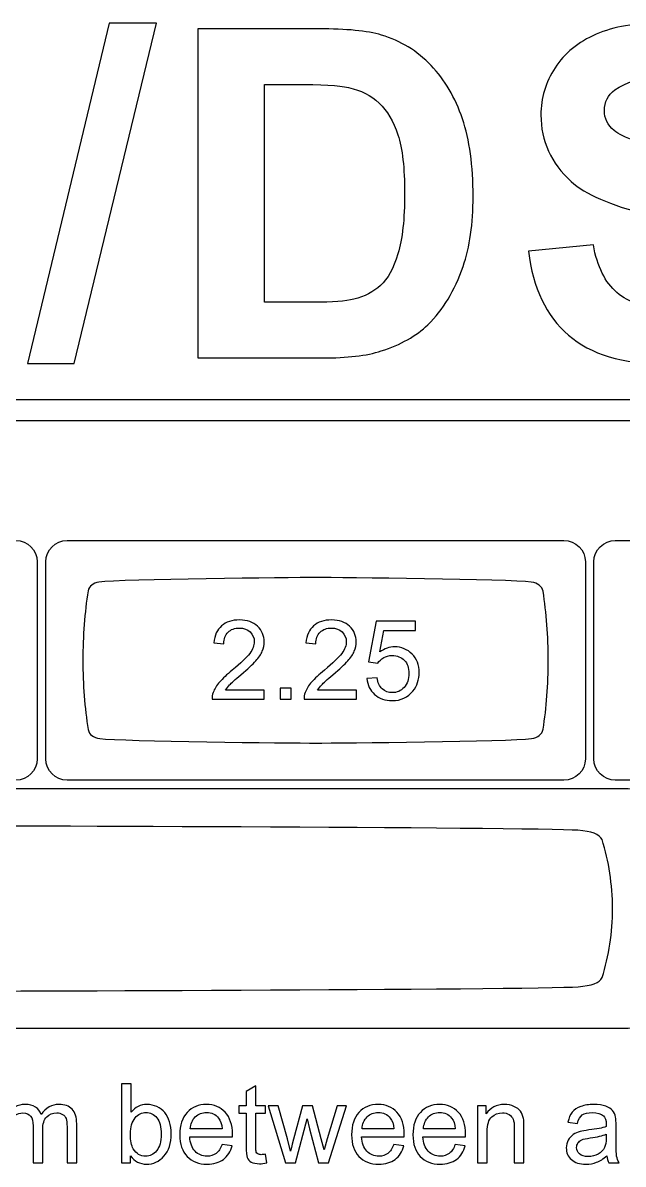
# Model space of a CAD drawing. Header units: millimetres. Extents: x -493 to 473, y -489 to 489.
# Drawn here: x -303.3 to -257.3, y 401 to 488.6 of the extents above; entities that cross this region are included whole.
import ezdxf

# ---------------------------------------------------------------- set-up
doc = ezdxf.new("R2010")
doc.units = ezdxf.units.MM
doc.header["$MEASUREMENT"] = 0
doc.layers.add('Layer 1', color=7, linetype='Continuous')

msp = doc.modelspace()

# ---------------------------------------------------------------- linework, layer by layer
at = {"layer": 'Layer 1', "color": 250}
for points, knots in [([(-302.9632, 462.492), (-302.9632, 462.492), (-296.6837, 488.5975), (-296.6837, 488.5975), (-296.6837, 488.5975), (-296.6837, 488.5975), (-293.0501, 488.5975), (-293.0501, 488.5975), (-293.0501, 488.5975), (-293.0501, 488.5975), (-299.3648, 462.492), (-299.3648, 462.492), (-299.3648, 462.492), (-299.3648, 462.492), (-302.9632, 462.492), (-302.9632, 462.492)], [0, 0, 0, 0, 0.2, 0.2, 0.2, 0.2, 0.4, 0.4, 0.4, 0.4, 0.6, 0.6, 0.6, 0.6, 1, 1, 1, 1]), ([(-289.8986, 488.1741), (-289.8986, 488.1741), (-280.5971, 488.1741), (-280.5971, 488.1741), (-280.5971, 488.1741), (-278.4981, 488.1741), (-276.8988, 488.0154), (-275.7993, 487.692), (-275.7993, 487.692), (-274.3235, 487.2569), (-273.0535, 486.4808), (-272.0011, 485.3637), (-272.0011, 485.3637), (-270.9427, 484.2524), (-270.1431, 482.8884), (-269.5904, 481.2715), (-269.5904, 481.2715), (-269.0436, 479.6604), (-268.7673, 477.6673), (-268.7673, 475.3037), (-268.7673, 475.3037), (-268.7673, 473.2223), (-269.026, 471.4349), (-269.5434, 469.9297), (-269.5434, 469.9297), (-270.1725, 468.0894), (-271.0721, 466.6018), (-272.2421, 465.4671), (-272.2421, 465.4671), (-273.1241, 464.6027), (-274.3176, 463.9325), (-275.8169, 463.4503), (-275.8169, 463.4503), (-276.94, 463.0917), (-278.4393, 462.9153), (-280.3207, 462.9153), (-280.3207, 462.9153), (-280.3207, 462.9153), (-289.8986, 462.9153), (-289.8986, 462.9153), (-289.8986, 462.9153), (-289.8986, 462.9153), (-289.8986, 488.1741), (-289.8986, 488.1741)], [0, 0, 0, 0, 0.0833333, 0.0833333, 0.0833333, 0.0833333, 0.1666667, 0.1666667, 0.1666667, 0.1666667, 0.25, 0.25, 0.25, 0.25, 0.3333333, 0.3333333, 0.3333333, 0.3333333, 0.4166667, 0.4166667, 0.4166667, 0.4166667, 0.5, 0.5, 0.5, 0.5, 0.5833333, 0.5833333, 0.5833333, 0.5833333, 0.6666667, 0.6666667, 0.6666667, 0.6666667, 0.75, 0.75, 0.75, 0.75, 0.8333333, 0.8333333, 0.8333333, 0.8333333, 1, 1, 1, 1]), ([(-264.5222, 471.0997), (-264.5222, 471.0997), (-259.548, 471.5936), (-259.548, 471.5936), (-259.548, 471.5936), (-259.2482, 469.9297), (-258.6484, 468.7126), (-257.7371, 467.9306), (-257.7371, 467.9306), (-256.8258, 467.1486), (-255.5969, 466.7606), (-254.0506, 466.7606), (-254.0506, 466.7606), (-252.416, 466.7606), (-251.1813, 467.1075), (-250.3523, 467.8013), (-250.3523, 467.8013), (-249.5233, 468.4951), (-249.1058, 469.3064), (-249.1058, 470.2354), (-249.1058, 470.2354), (-249.1058, 470.8351), (-249.2822, 471.3408), (-249.6291, 471.7641), (-249.6291, 471.7641), (-249.976, 472.1816), (-250.5875, 472.5461), (-251.4577, 472.8519), (-251.4577, 472.8519), (-252.0515, 473.0635), (-253.4038, 473.4281), (-255.5205, 473.9572), (-255.5205, 473.9572), (-258.2427, 474.6393), (-260.1536, 475.4742), (-261.2531, 476.4678), (-261.2531, 476.4678), (-262.7995, 477.8613), (-263.5697, 479.5605), (-263.5697, 481.5654), (-263.5697, 481.5654), (-263.5697, 482.8531), (-263.2051, 484.0643), (-262.482, 485.1873), (-262.482, 485.1873), (-261.7529, 486.3103), (-260.7063, 487.1628), (-259.3364, 487.7508), (-259.3364, 487.7508), (-257.9664, 488.3388), (-256.3201, 488.6327), (-254.3798, 488.6327), (-254.3798, 488.6327), (-251.2225, 488.6327), (-248.8412, 487.9331), (-247.2479, 486.5278), (-247.2479, 486.5278), (-245.6486, 485.1226), (-244.8137, 483.2529), (-244.7314, 480.9069), (-244.7314, 480.9069), (-244.7314, 480.9069), (-249.8467, 480.7305), (-249.8467, 480.7305), (-249.8467, 480.7305), (-250.0642, 482.0358), (-250.5287, 482.9707), (-251.2401, 483.541), (-251.2401, 483.541), (-251.9516, 484.1113), (-253.0217, 484.3994), (-254.4445, 484.3994), (-254.4445, 484.3994), (-255.9144, 484.3994), (-257.0668, 484.0937), (-257.8959, 483.4822), (-257.8959, 483.4822), (-258.4309, 483.0883), (-258.7014, 482.565), (-258.7014, 481.9065), (-258.7014, 481.9065), (-258.7014, 481.3067), (-258.4485, 480.7952), (-257.9429, 480.3719), (-257.9429, 480.3719), (-257.302, 479.8251), (-255.7439, 479.2606), (-253.2686, 478.6727), (-253.2686, 478.6727), (-250.7933, 478.0906), (-248.9647, 477.4791), (-247.7829, 476.8559), (-247.7829, 476.8559), (-246.5952, 476.2268), (-245.6662, 475.3742), (-244.996, 474.2865), (-244.996, 474.2865), (-244.3257, 473.1987), (-243.9906, 471.8582), (-243.9906, 470.2648), (-243.9906, 470.2648), (-243.9906, 468.8184), (-244.3904, 467.4602), (-245.1959, 466.1961), (-245.1959, 466.1961), (-246.0014, 464.932), (-247.1362, 463.9913), (-248.6061, 463.3798), (-248.6061, 463.3798), (-250.076, 462.7624), (-251.9104, 462.4567), (-254.1035, 462.4567), (-254.1035, 462.4567), (-257.2961, 462.4567), (-259.7479, 463.1916), (-261.4589, 464.6674), (-261.4589, 464.6674), (-263.1699, 466.1373), (-264.187, 468.2834), (-264.5222, 471.0997)], [0, 0, 0, 0, 0.0322581, 0.0322581, 0.0322581, 0.0322581, 0.0645161, 0.0645161, 0.0645161, 0.0645161, 0.0967742, 0.0967742, 0.0967742, 0.0967742, 0.1290323, 0.1290323, 0.1290323, 0.1290323, 0.1612903, 0.1612903, 0.1612903, 0.1612903, 0.1935484, 0.1935484, 0.1935484, 0.1935484, 0.2258065, 0.2258065, 0.2258065, 0.2258065, 0.2580645, 0.2580645, 0.2580645, 0.2580645, 0.2903226, 0.2903226, 0.2903226, 0.2903226, 0.3225806, 0.3225806, 0.3225806, 0.3225806, 0.3548387, 0.3548387, 0.3548387, 0.3548387, 0.3870968, 0.3870968, 0.3870968, 0.3870968, 0.4193548, 0.4193548, 0.4193548, 0.4193548, 0.4516129, 0.4516129, 0.4516129, 0.4516129, 0.483871, 0.483871, 0.483871, 0.483871, 0.516129, 0.516129, 0.516129, 0.516129, 0.5483871, 0.5483871, 0.5483871, 0.5483871, 0.5806452, 0.5806452, 0.5806452, 0.5806452, 0.6129032, 0.6129032, 0.6129032, 0.6129032, 0.6451613, 0.6451613, 0.6451613, 0.6451613, 0.6774194, 0.6774194, 0.6774194, 0.6774194, 0.7096774, 0.7096774, 0.7096774, 0.7096774, 0.7419355, 0.7419355, 0.7419355, 0.7419355, 0.7741935, 0.7741935, 0.7741935, 0.7741935, 0.8064516, 0.8064516, 0.8064516, 0.8064516, 0.8387097, 0.8387097, 0.8387097, 0.8387097, 0.8709677, 0.8709677, 0.8709677, 0.8709677, 0.9032258, 0.9032258, 0.9032258, 0.9032258, 0.9354839, 0.9354839, 0.9354839, 0.9354839, 1, 1, 1, 1]), ([(-284.7834, 483.9055), (-284.7834, 483.9055), (-284.7834, 467.1839), (-284.7834, 467.1839), (-284.7834, 467.1839), (-284.7834, 467.1839), (-280.991, 467.1839), (-280.991, 467.1839), (-280.991, 467.1839), (-279.574, 467.1839), (-278.551, 467.2662), (-277.9218, 467.425), (-277.9218, 467.425), (-277.0928, 467.6308), (-276.4108, 467.9835), (-275.8699, 468.4774), (-275.8699, 468.4774), (-275.3231, 468.9713), (-274.8821, 469.7827), (-274.5411, 470.9116), (-274.5411, 470.9116), (-274.1942, 472.0405), (-274.0237, 473.5868), (-274.0237, 475.5388), (-274.0237, 475.5388), (-274.0237, 477.4909), (-274.1942, 478.9843), (-274.5411, 480.0309), (-274.5411, 480.0309), (-274.8821, 481.0774), (-275.3642, 481.8888), (-275.9816, 482.4768), (-275.9816, 482.4768), (-276.5989, 483.0589), (-277.3809, 483.4587), (-278.3334, 483.6645), (-278.3334, 483.6645), (-279.039, 483.8232), (-280.4324, 483.9055), (-282.5021, 483.9055), (-282.5021, 483.9055), (-282.5021, 483.9055), (-284.7834, 483.9055), (-284.7834, 483.9055)], [0, 0, 0, 0, 0.0833333, 0.0833333, 0.0833333, 0.0833333, 0.1666667, 0.1666667, 0.1666667, 0.1666667, 0.25, 0.25, 0.25, 0.25, 0.3333333, 0.3333333, 0.3333333, 0.3333333, 0.4166667, 0.4166667, 0.4166667, 0.4166667, 0.5, 0.5, 0.5, 0.5, 0.5833333, 0.5833333, 0.5833333, 0.5833333, 0.6666667, 0.6666667, 0.6666667, 0.6666667, 0.75, 0.75, 0.75, 0.75, 0.8333333, 0.8333333, 0.8333333, 0.8333333, 1, 1, 1, 1]), ([(-354.3804, 459.7082), (-354.3804, 459.7082), (-214.8865, 459.7082), (-214.8865, 459.7082), (-214.8865, 459.7082), (-214.8865, 459.7082), (-214.8865, 458.1047), (-214.8865, 458.1047), (-214.8865, 458.1047), (-214.8865, 458.1047), (-354.3804, 458.1047), (-354.3804, 458.1047), (-354.3804, 458.1047), (-354.3804, 458.1047), (-354.3804, 459.7082), (-354.3804, 459.7082)], [0, 0, 0, 0, 0.2, 0.2, 0.2, 0.2, 0.4, 0.4, 0.4, 0.4, 0.6, 0.6, 0.6, 0.6, 1, 1, 1, 1]), ([(-295.048, 401.139), (-295.048, 401.139), (-295.7423, 401.139), (-295.7423, 401.139), (-295.7423, 401.139), (-295.7423, 401.139), (-295.7423, 407.2011), (-295.7423, 407.2011), (-295.7423, 407.2011), (-295.7423, 407.2011), (-294.9972, 407.2011), (-294.9972, 407.2011), (-294.9972, 407.2011), (-294.9972, 407.2011), (-294.9972, 405.0379), (-294.9972, 405.0379), (-294.9972, 405.0379), (-294.6825, 405.4302), (-294.2818, 405.6263), (-293.7935, 405.6263), (-293.7935, 405.6263), (-293.524, 405.6263), (-293.2672, 405.5727), (-293.0259, 405.464), (-293.0259, 405.464), (-292.7846, 405.3554), (-292.5871, 405.2016), (-292.4304, 405.0054), (-292.4304, 405.0054), (-292.2752, 404.8079), (-292.1524, 404.5708), (-292.0649, 404.2928), (-292.0649, 404.2928), (-291.976, 404.0162), (-291.9323, 403.7185), (-291.9323, 403.4024), (-291.9323, 403.4024), (-291.9323, 402.6517), (-292.1186, 402.0703), (-292.4897, 401.6611), (-292.4897, 401.6611), (-292.8622, 401.2505), (-293.3081, 401.0459), (-293.8288, 401.0459), (-293.8288, 401.0459), (-294.3467, 401.0459), (-294.7531, 401.2618), (-295.048, 401.6922), (-295.048, 401.6922), (-295.048, 401.6922), (-295.048, 401.139), (-295.048, 401.139)], [0, 0, 0, 0, 0.0714286, 0.0714286, 0.0714286, 0.0714286, 0.1428571, 0.1428571, 0.1428571, 0.1428571, 0.2142857, 0.2142857, 0.2142857, 0.2142857, 0.2857143, 0.2857143, 0.2857143, 0.2857143, 0.3571429, 0.3571429, 0.3571429, 0.3571429, 0.4285714, 0.4285714, 0.4285714, 0.4285714, 0.5, 0.5, 0.5, 0.5, 0.5714286, 0.5714286, 0.5714286, 0.5714286, 0.6428571, 0.6428571, 0.6428571, 0.6428571, 0.7142857, 0.7142857, 0.7142857, 0.7142857, 0.7857143, 0.7857143, 0.7857143, 0.7857143, 0.8571429, 0.8571429, 0.8571429, 0.8571429, 1, 1, 1, 1]), ([(-284.6991, 401.8036), (-284.6991, 401.8036), (-284.5975, 401.1461), (-284.5975, 401.1461), (-284.5975, 401.1461), (-284.8063, 401.1023), (-284.994, 401.0797), (-285.1577, 401.0797), (-285.1577, 401.0797), (-285.4272, 401.0797), (-285.6361, 401.1221), (-285.7856, 401.2081), (-285.7856, 401.2081), (-285.9338, 401.2942), (-286.0382, 401.4057), (-286.0989, 401.5454), (-286.0989, 401.5454), (-286.1596, 401.6851), (-286.1892, 401.9786), (-286.1892, 402.4259), (-286.1892, 402.4259), (-286.1892, 402.4259), (-286.1892, 404.9574), (-286.1892, 404.9574), (-286.1892, 404.9574), (-286.1892, 404.9574), (-286.7395, 404.9574), (-286.7395, 404.9574), (-286.7395, 404.9574), (-286.7395, 404.9574), (-286.7395, 405.5332), (-286.7395, 405.5332), (-286.7395, 405.5332), (-286.7395, 405.5332), (-286.1892, 405.5332), (-286.1892, 405.5332), (-286.1892, 405.5332), (-286.1892, 405.5332), (-286.1892, 406.6197), (-286.1892, 406.6197), (-286.1892, 406.6197), (-286.1892, 406.6197), (-285.4441, 407.067), (-285.4441, 407.067), (-285.4441, 407.067), (-285.4441, 407.067), (-285.4441, 405.5332), (-285.4441, 405.5332), (-285.4441, 405.5332), (-285.4441, 405.5332), (-284.6991, 405.5332), (-284.6991, 405.5332), (-284.6991, 405.5332), (-284.6991, 405.5332), (-284.6991, 404.9574), (-284.6991, 404.9574), (-284.6991, 404.9574), (-284.6991, 404.9574), (-285.4441, 404.9574), (-285.4441, 404.9574), (-285.4441, 404.9574), (-285.4441, 404.9574), (-285.4441, 402.3836), (-285.4441, 402.3836), (-285.4441, 402.3836), (-285.4441, 402.1705), (-285.4314, 402.0336), (-285.4046, 401.973), (-285.4046, 401.973), (-285.3792, 401.9123), (-285.3369, 401.8643), (-285.2776, 401.8276), (-285.2776, 401.8276), (-285.2184, 401.7923), (-285.1337, 401.774), (-285.0236, 401.774), (-285.0236, 401.774), (-284.9418, 401.774), (-284.8331, 401.7839), (-284.6991, 401.8036)], [0, 0, 0, 0, 0.047619, 0.047619, 0.047619, 0.047619, 0.0952381, 0.0952381, 0.0952381, 0.0952381, 0.1428571, 0.1428571, 0.1428571, 0.1428571, 0.1904762, 0.1904762, 0.1904762, 0.1904762, 0.2380952, 0.2380952, 0.2380952, 0.2380952, 0.2857143, 0.2857143, 0.2857143, 0.2857143, 0.3333333, 0.3333333, 0.3333333, 0.3333333, 0.3809524, 0.3809524, 0.3809524, 0.3809524, 0.4285714, 0.4285714, 0.4285714, 0.4285714, 0.4761905, 0.4761905, 0.4761905, 0.4761905, 0.5238095, 0.5238095, 0.5238095, 0.5238095, 0.5714286, 0.5714286, 0.5714286, 0.5714286, 0.6190476, 0.6190476, 0.6190476, 0.6190476, 0.6666667, 0.6666667, 0.6666667, 0.6666667, 0.7142857, 0.7142857, 0.7142857, 0.7142857, 0.7619048, 0.7619048, 0.7619048, 0.7619048, 0.8095238, 0.8095238, 0.8095238, 0.8095238, 0.8571429, 0.8571429, 0.8571429, 0.8571429, 0.9047619, 0.9047619, 0.9047619, 0.9047619, 1, 1, 1, 1]), ([(-305.1388, 401.139), (-305.1388, 401.139), (-305.1388, 405.5332), (-305.1388, 405.5332), (-305.1388, 405.5332), (-305.1388, 405.5332), (-304.4699, 405.5332), (-304.4699, 405.5332), (-304.4699, 405.5332), (-304.4699, 405.5332), (-304.4699, 404.9123), (-304.4699, 404.9123), (-304.4699, 404.9123), (-304.3331, 405.1268), (-304.1496, 405.3003), (-303.921, 405.4302), (-303.921, 405.4302), (-303.6924, 405.5614), (-303.4328, 405.6263), (-303.1407, 405.6263), (-303.1407, 405.6263), (-302.8161, 405.6263), (-302.5494, 405.5586), (-302.342, 405.4245), (-302.342, 405.4245), (-302.1346, 405.289), (-301.9878, 405.1014), (-301.9032, 404.8587), (-301.9032, 404.8587), (-301.5532, 405.3709), (-301.1002, 405.6263), (-300.5414, 405.6263), (-300.5414, 405.6263), (-300.104, 405.6263), (-299.7667, 405.5064), (-299.5325, 405.2651), (-299.5325, 405.2651), (-299.2969, 405.0238), (-299.1783, 404.6526), (-299.1783, 404.1517), (-299.1783, 404.1517), (-299.1783, 404.1517), (-299.1783, 401.139), (-299.1783, 401.139), (-299.1783, 401.139), (-299.1783, 401.139), (-299.9234, 401.139), (-299.9234, 401.139), (-299.9234, 401.139), (-299.9234, 401.139), (-299.9234, 403.9048), (-299.9234, 403.9048), (-299.9234, 403.9048), (-299.9234, 404.2011), (-299.9488, 404.4156), (-299.9968, 404.5468), (-299.9968, 404.5468), (-300.0447, 404.678), (-300.1322, 404.7825), (-300.2606, 404.8629), (-300.2606, 404.8629), (-300.3876, 404.9433), (-300.5372, 404.9828), (-300.708, 404.9828), (-300.708, 404.9828), (-301.0184, 404.9828), (-301.2752, 404.8798), (-301.4798, 404.6752), (-301.4798, 404.6752), (-301.6844, 404.4692), (-301.786, 404.1404), (-301.786, 403.6889), (-301.786, 403.6889), (-301.786, 403.6889), (-301.786, 401.139), (-301.786, 401.139), (-301.786, 401.139), (-301.786, 401.139), (-302.5311, 401.139), (-302.5311, 401.139), (-302.5311, 401.139), (-302.5311, 401.139), (-302.5311, 403.9908), (-302.5311, 403.9908), (-302.5311, 403.9908), (-302.5311, 404.321), (-302.5918, 404.5694), (-302.7131, 404.7345), (-302.7131, 404.7345), (-302.8345, 404.8996), (-303.0334, 404.9828), (-303.3086, 404.9828), (-303.3086, 404.9828), (-303.5175, 404.9828), (-303.7108, 404.9278), (-303.8886, 404.8177), (-303.8886, 404.8177), (-304.0664, 404.7077), (-304.1948, 404.5468), (-304.2752, 404.3337), (-304.2752, 404.3337), (-304.3542, 404.1221), (-304.3937, 403.8159), (-304.3937, 403.4165), (-304.3937, 403.4165), (-304.3937, 403.4165), (-304.3937, 401.139), (-304.3937, 401.139), (-304.3937, 401.139), (-304.3937, 401.139), (-305.1388, 401.139), (-305.1388, 401.139)], [0, 0, 0, 0, 0.0344828, 0.0344828, 0.0344828, 0.0344828, 0.0689655, 0.0689655, 0.0689655, 0.0689655, 0.1034483, 0.1034483, 0.1034483, 0.1034483, 0.137931, 0.137931, 0.137931, 0.137931, 0.1724138, 0.1724138, 0.1724138, 0.1724138, 0.2068966, 0.2068966, 0.2068966, 0.2068966, 0.2413793, 0.2413793, 0.2413793, 0.2413793, 0.2758621, 0.2758621, 0.2758621, 0.2758621, 0.3103448, 0.3103448, 0.3103448, 0.3103448, 0.3448276, 0.3448276, 0.3448276, 0.3448276, 0.3793103, 0.3793103, 0.3793103, 0.3793103, 0.4137931, 0.4137931, 0.4137931, 0.4137931, 0.4482759, 0.4482759, 0.4482759, 0.4482759, 0.4827586, 0.4827586, 0.4827586, 0.4827586, 0.5172414, 0.5172414, 0.5172414, 0.5172414, 0.5517241, 0.5517241, 0.5517241, 0.5517241, 0.5862069, 0.5862069, 0.5862069, 0.5862069, 0.6206897, 0.6206897, 0.6206897, 0.6206897, 0.6551724, 0.6551724, 0.6551724, 0.6551724, 0.6896552, 0.6896552, 0.6896552, 0.6896552, 0.7241379, 0.7241379, 0.7241379, 0.7241379, 0.7586207, 0.7586207, 0.7586207, 0.7586207, 0.7931034, 0.7931034, 0.7931034, 0.7931034, 0.8275862, 0.8275862, 0.8275862, 0.8275862, 0.862069, 0.862069, 0.862069, 0.862069, 0.8965517, 0.8965517, 0.8965517, 0.8965517, 0.9310345, 0.9310345, 0.9310345, 0.9310345, 1, 1, 1, 1]), ([(-288.0278, 402.5614), (-288.0278, 402.5614), (-287.2574, 402.4598), (-287.2574, 402.4598), (-287.2574, 402.4598), (-287.3773, 402.0125), (-287.6017, 401.6639), (-287.9291, 401.417), (-287.9291, 401.417), (-288.2564, 401.17), (-288.6741, 401.0459), (-289.1835, 401.0459), (-289.1835, 401.0459), (-289.8242, 401.0459), (-290.3322, 401.2434), (-290.7075, 401.6385), (-290.7075, 401.6385), (-291.0829, 402.0322), (-291.2705, 402.5868), (-291.2705, 403.2994), (-291.2705, 403.2994), (-291.2705, 404.036), (-291.0814, 404.6089), (-290.7019, 405.0153), (-290.7019, 405.0153), (-290.3223, 405.4231), (-289.8298, 405.6263), (-289.2244, 405.6263), (-289.2244, 405.6263), (-288.6388, 405.6263), (-288.1605, 405.4273), (-287.7894, 405.028), (-287.7894, 405.028), (-287.4182, 404.6287), (-287.232, 404.067), (-287.232, 403.3431), (-287.232, 403.3431), (-287.232, 403.2994), (-287.2334, 403.2331), (-287.2362, 403.1456), (-287.2362, 403.1456), (-287.2362, 403.1456), (-290.5085, 403.1456), (-290.5085, 403.1456), (-290.5085, 403.1456), (-290.4803, 402.6644), (-290.3449, 402.2947), (-290.0993, 402.0393), (-290.0993, 402.0393), (-289.8552, 401.7839), (-289.549, 401.6555), (-289.1835, 401.6555), (-289.1835, 401.6555), (-288.9112, 401.6555), (-288.6783, 401.7274), (-288.4864, 401.8714), (-288.4864, 401.8714), (-288.2931, 402.0153), (-288.1407, 402.2453), (-288.0278, 402.5614)], [0, 0, 0, 0, 0.0625, 0.0625, 0.0625, 0.0625, 0.125, 0.125, 0.125, 0.125, 0.1875, 0.1875, 0.1875, 0.1875, 0.25, 0.25, 0.25, 0.25, 0.3125, 0.3125, 0.3125, 0.3125, 0.375, 0.375, 0.375, 0.375, 0.4375, 0.4375, 0.4375, 0.4375, 0.5, 0.5, 0.5, 0.5, 0.5625, 0.5625, 0.5625, 0.5625, 0.625, 0.625, 0.625, 0.625, 0.6875, 0.6875, 0.6875, 0.6875, 0.75, 0.75, 0.75, 0.75, 0.8125, 0.8125, 0.8125, 0.8125, 0.875, 0.875, 0.875, 0.875, 1, 1, 1, 1]), ([(-283.1737, 401.139), (-283.1737, 401.139), (-284.5015, 405.5332), (-284.5015, 405.5332), (-284.5015, 405.5332), (-284.5015, 405.5332), (-283.7226, 405.5332), (-283.7226, 405.5332), (-283.7226, 405.5332), (-283.7226, 405.5332), (-283.0213, 402.9974), (-283.0213, 402.9974), (-283.0213, 402.9974), (-283.0213, 402.9974), (-282.7729, 402.0534), (-282.7729, 402.0534), (-282.7729, 402.0534), (-282.7631, 402.1), (-282.6869, 402.4019), (-282.5457, 402.9593), (-282.5457, 402.9593), (-282.5457, 402.9593), (-281.8501, 405.5332), (-281.8501, 405.5332), (-281.8501, 405.5332), (-281.8501, 405.5332), (-281.0867, 405.5332), (-281.0867, 405.5332), (-281.0867, 405.5332), (-281.0867, 405.5332), (-280.4249, 402.9819), (-280.4249, 402.9819), (-280.4249, 402.9819), (-280.4249, 402.9819), (-280.209, 402.1451), (-280.209, 402.1451), (-280.209, 402.1451), (-280.209, 402.1451), (-279.9564, 402.9932), (-279.9564, 402.9932), (-279.9564, 402.9932), (-279.9564, 402.9932), (-279.1972, 405.5332), (-279.1972, 405.5332), (-279.1972, 405.5332), (-279.1972, 405.5332), (-278.4733, 405.5332), (-278.4733, 405.5332), (-278.4733, 405.5332), (-278.4733, 405.5332), (-279.852, 401.139), (-279.852, 401.139), (-279.852, 401.139), (-279.852, 401.139), (-280.6224, 401.139), (-280.6224, 401.139), (-280.6224, 401.139), (-280.6224, 401.139), (-281.3195, 403.7679), (-281.3195, 403.7679), (-281.3195, 403.7679), (-281.3195, 403.7679), (-281.4959, 404.52), (-281.4959, 404.52), (-281.4959, 404.52), (-281.4959, 404.52), (-282.3849, 401.139), (-282.3849, 401.139), (-282.3849, 401.139), (-282.3849, 401.139), (-283.1737, 401.139), (-283.1737, 401.139)], [0, 0, 0, 0, 0.0526316, 0.0526316, 0.0526316, 0.0526316, 0.1052632, 0.1052632, 0.1052632, 0.1052632, 0.1578947, 0.1578947, 0.1578947, 0.1578947, 0.2105263, 0.2105263, 0.2105263, 0.2105263, 0.2631579, 0.2631579, 0.2631579, 0.2631579, 0.3157895, 0.3157895, 0.3157895, 0.3157895, 0.3684211, 0.3684211, 0.3684211, 0.3684211, 0.4210526, 0.4210526, 0.4210526, 0.4210526, 0.4736842, 0.4736842, 0.4736842, 0.4736842, 0.5263158, 0.5263158, 0.5263158, 0.5263158, 0.5789474, 0.5789474, 0.5789474, 0.5789474, 0.6315789, 0.6315789, 0.6315789, 0.6315789, 0.6842105, 0.6842105, 0.6842105, 0.6842105, 0.7368421, 0.7368421, 0.7368421, 0.7368421, 0.7894737, 0.7894737, 0.7894737, 0.7894737, 0.8421053, 0.8421053, 0.8421053, 0.8421053, 0.8947368, 0.8947368, 0.8947368, 0.8947368, 1, 1, 1, 1]), ([(-274.8524, 402.5614), (-274.8524, 402.5614), (-274.082, 402.4598), (-274.082, 402.4598), (-274.082, 402.4598), (-274.2019, 402.0125), (-274.4263, 401.6639), (-274.7537, 401.417), (-274.7537, 401.417), (-275.081, 401.17), (-275.4987, 401.0459), (-276.0081, 401.0459), (-276.0081, 401.0459), (-276.6488, 401.0459), (-277.1568, 401.2434), (-277.5321, 401.6385), (-277.5321, 401.6385), (-277.9075, 402.0322), (-278.0951, 402.5868), (-278.0951, 403.2994), (-278.0951, 403.2994), (-278.0951, 404.036), (-277.906, 404.6089), (-277.5265, 405.0153), (-277.5265, 405.0153), (-277.1469, 405.4231), (-276.6544, 405.6263), (-276.049, 405.6263), (-276.049, 405.6263), (-275.4634, 405.6263), (-274.9851, 405.4273), (-274.614, 405.028), (-274.614, 405.028), (-274.2428, 404.6287), (-274.0566, 404.067), (-274.0566, 403.3431), (-274.0566, 403.3431), (-274.0566, 403.2994), (-274.058, 403.2331), (-274.0608, 403.1456), (-274.0608, 403.1456), (-274.0608, 403.1456), (-277.3331, 403.1456), (-277.3331, 403.1456), (-277.3331, 403.1456), (-277.3049, 402.6644), (-277.1695, 402.2947), (-276.9239, 402.0393), (-276.9239, 402.0393), (-276.6798, 401.7839), (-276.3736, 401.6555), (-276.0081, 401.6555), (-276.0081, 401.6555), (-275.7358, 401.6555), (-275.5029, 401.7274), (-275.311, 401.8714), (-275.311, 401.8714), (-275.1177, 402.0153), (-274.9653, 402.2453), (-274.8524, 402.5614)], [0, 0, 0, 0, 0.0625, 0.0625, 0.0625, 0.0625, 0.125, 0.125, 0.125, 0.125, 0.1875, 0.1875, 0.1875, 0.1875, 0.25, 0.25, 0.25, 0.25, 0.3125, 0.3125, 0.3125, 0.3125, 0.375, 0.375, 0.375, 0.375, 0.4375, 0.4375, 0.4375, 0.4375, 0.5, 0.5, 0.5, 0.5, 0.5625, 0.5625, 0.5625, 0.5625, 0.625, 0.625, 0.625, 0.625, 0.6875, 0.6875, 0.6875, 0.6875, 0.75, 0.75, 0.75, 0.75, 0.8125, 0.8125, 0.8125, 0.8125, 0.875, 0.875, 0.875, 0.875, 1, 1, 1, 1]), ([(-270.1436, 402.5614), (-270.1436, 402.5614), (-269.3732, 402.4598), (-269.3732, 402.4598), (-269.3732, 402.4598), (-269.4931, 402.0125), (-269.7175, 401.6639), (-270.0449, 401.417), (-270.0449, 401.417), (-270.3722, 401.17), (-270.7899, 401.0459), (-271.2993, 401.0459), (-271.2993, 401.0459), (-271.94, 401.0459), (-272.448, 401.2434), (-272.8233, 401.6385), (-272.8233, 401.6385), (-273.1987, 402.0322), (-273.3863, 402.5868), (-273.3863, 403.2994), (-273.3863, 403.2994), (-273.3863, 404.036), (-273.1972, 404.6089), (-272.8177, 405.0153), (-272.8177, 405.0153), (-272.4381, 405.4231), (-271.9456, 405.6263), (-271.3402, 405.6263), (-271.3402, 405.6263), (-270.7546, 405.6263), (-270.2763, 405.4273), (-269.9052, 405.028), (-269.9052, 405.028), (-269.534, 404.6287), (-269.3478, 404.067), (-269.3478, 403.3431), (-269.3478, 403.3431), (-269.3478, 403.2994), (-269.3492, 403.2331), (-269.352, 403.1456), (-269.352, 403.1456), (-269.352, 403.1456), (-272.6243, 403.1456), (-272.6243, 403.1456), (-272.6243, 403.1456), (-272.5961, 402.6644), (-272.4607, 402.2947), (-272.2151, 402.0393), (-272.2151, 402.0393), (-271.971, 401.7839), (-271.6648, 401.6555), (-271.2993, 401.6555), (-271.2993, 401.6555), (-271.027, 401.6555), (-270.7941, 401.7274), (-270.6022, 401.8714), (-270.6022, 401.8714), (-270.4089, 402.0153), (-270.2565, 402.2453), (-270.1436, 402.5614)], [0, 0, 0, 0, 0.0625, 0.0625, 0.0625, 0.0625, 0.125, 0.125, 0.125, 0.125, 0.1875, 0.1875, 0.1875, 0.1875, 0.25, 0.25, 0.25, 0.25, 0.3125, 0.3125, 0.3125, 0.3125, 0.375, 0.375, 0.375, 0.375, 0.4375, 0.4375, 0.4375, 0.4375, 0.5, 0.5, 0.5, 0.5, 0.5625, 0.5625, 0.5625, 0.5625, 0.625, 0.625, 0.625, 0.625, 0.6875, 0.6875, 0.6875, 0.6875, 0.75, 0.75, 0.75, 0.75, 0.8125, 0.8125, 0.8125, 0.8125, 0.875, 0.875, 0.875, 0.875, 1, 1, 1, 1]), ([(-268.432, 401.139), (-268.432, 401.139), (-268.432, 405.5332), (-268.432, 405.5332), (-268.432, 405.5332), (-268.432, 405.5332), (-267.7631, 405.5332), (-267.7631, 405.5332), (-267.7631, 405.5332), (-267.7631, 405.5332), (-267.7631, 404.9095), (-267.7631, 404.9095), (-267.7631, 404.9095), (-267.4414, 405.3878), (-266.9757, 405.6263), (-266.3676, 405.6263), (-266.3676, 405.6263), (-266.1023, 405.6263), (-265.8596, 405.5783), (-265.638, 405.4838), (-265.638, 405.4838), (-265.4165, 405.3892), (-265.25, 405.2636), (-265.1399, 405.1098), (-265.1399, 405.1098), (-265.0298, 404.956), (-264.9522, 404.7726), (-264.9085, 404.5609), (-264.9085, 404.5609), (-264.8817, 404.4226), (-264.8676, 404.1813), (-264.8676, 403.837), (-264.8676, 403.837), (-264.8676, 403.837), (-264.8676, 401.139), (-264.8676, 401.139), (-264.8676, 401.139), (-264.8676, 401.139), (-265.6126, 401.139), (-265.6126, 401.139), (-265.6126, 401.139), (-265.6126, 401.139), (-265.6126, 403.8088), (-265.6126, 403.8088), (-265.6126, 403.8088), (-265.6126, 404.1122), (-265.6408, 404.3394), (-265.6987, 404.489), (-265.6987, 404.489), (-265.7566, 404.6385), (-265.8596, 404.7585), (-266.0063, 404.8488), (-266.0063, 404.8488), (-266.1531, 404.9377), (-266.3266, 404.9828), (-266.5242, 404.9828), (-266.5242, 404.9828), (-266.8403, 404.9828), (-267.1126, 404.8826), (-267.3426, 404.6809), (-267.3426, 404.6809), (-267.5726, 404.4805), (-267.6869, 404.0981), (-267.6869, 403.5365), (-267.6869, 403.5365), (-267.6869, 403.5365), (-267.6869, 401.139), (-267.6869, 401.139), (-267.6869, 401.139), (-267.6869, 401.139), (-268.432, 401.139), (-268.432, 401.139)], [0, 0, 0, 0, 0.0526316, 0.0526316, 0.0526316, 0.0526316, 0.1052632, 0.1052632, 0.1052632, 0.1052632, 0.1578947, 0.1578947, 0.1578947, 0.1578947, 0.2105263, 0.2105263, 0.2105263, 0.2105263, 0.2631579, 0.2631579, 0.2631579, 0.2631579, 0.3157895, 0.3157895, 0.3157895, 0.3157895, 0.3684211, 0.3684211, 0.3684211, 0.3684211, 0.4210526, 0.4210526, 0.4210526, 0.4210526, 0.4736842, 0.4736842, 0.4736842, 0.4736842, 0.5263158, 0.5263158, 0.5263158, 0.5263158, 0.5789474, 0.5789474, 0.5789474, 0.5789474, 0.6315789, 0.6315789, 0.6315789, 0.6315789, 0.6842105, 0.6842105, 0.6842105, 0.6842105, 0.7368421, 0.7368421, 0.7368421, 0.7368421, 0.7894737, 0.7894737, 0.7894737, 0.7894737, 0.8421053, 0.8421053, 0.8421053, 0.8421053, 0.8947368, 0.8947368, 0.8947368, 0.8947368, 1, 1, 1, 1]), ([(-258.5007, 401.6893), (-258.7773, 401.4537), (-259.044, 401.2886), (-259.2994, 401.1912), (-259.2994, 401.1912), (-259.5548, 401.0938), (-259.8286, 401.0459), (-260.1221, 401.0459), (-260.1221, 401.0459), (-260.6047, 401.0459), (-260.9758, 401.163), (-261.2354, 401.3986), (-261.2354, 401.3986), (-261.4951, 401.6329), (-261.6249, 401.9334), (-261.6249, 402.2989), (-261.6249, 402.2989), (-261.6249, 402.5134), (-261.5755, 402.7096), (-261.4781, 402.8874), (-261.4781, 402.8874), (-261.3794, 403.0652), (-261.251, 403.2063), (-261.0929, 403.3135), (-261.0929, 403.3135), (-260.9335, 403.4207), (-260.7557, 403.5026), (-260.5567, 403.5576), (-260.5567, 403.5576), (-260.4099, 403.5957), (-260.1884, 403.6324), (-259.8935, 403.6691), (-259.8935, 403.6691), (-259.2924, 403.7397), (-258.8479, 403.8257), (-258.5642, 403.9245), (-258.5642, 403.9245), (-258.5614, 404.0261), (-258.56, 404.091), (-258.56, 404.1178), (-258.56, 404.1178), (-258.56, 404.4198), (-258.6305, 404.6329), (-258.7717, 404.7571), (-258.7717, 404.7571), (-258.9622, 404.925), (-259.2458, 405.0082), (-259.6211, 405.0082), (-259.6211, 405.0082), (-259.9725, 405.0082), (-260.2321, 404.9461), (-260.3987, 404.8234), (-260.3987, 404.8234), (-260.5666, 404.7006), (-260.6893, 404.4833), (-260.7698, 404.17), (-260.7698, 404.17), (-260.7698, 404.17), (-261.4979, 404.2716), (-261.4979, 404.2716), (-261.4979, 404.2716), (-261.4316, 404.5835), (-261.3229, 404.8361), (-261.1705, 405.028), (-261.1705, 405.028), (-261.0181, 405.2199), (-260.798, 405.3667), (-260.5101, 405.4711), (-260.5101, 405.4711), (-260.2237, 405.5741), (-259.8892, 405.6263), (-259.5111, 405.6263), (-259.5111, 405.6263), (-259.1357, 405.6263), (-258.8295, 405.5826), (-258.5939, 405.4937), (-258.5939, 405.4937), (-258.3596, 405.4048), (-258.1861, 405.2947), (-258.076, 405.1606), (-258.076, 405.1606), (-257.9659, 405.0266), (-257.8883, 404.8572), (-257.8432, 404.6526), (-257.8432, 404.6526), (-257.8192, 404.5256), (-257.8065, 404.297), (-257.8065, 403.9683), (-257.8065, 403.9683), (-257.8065, 403.9683), (-257.8065, 402.9805), (-257.8065, 402.9805), (-257.8065, 402.9805), (-257.8065, 402.2905), (-257.7909, 401.8544), (-257.7599, 401.6696), (-257.7599, 401.6696), (-257.7303, 401.4847), (-257.6682, 401.3083), (-257.5779, 401.139), (-257.5779, 401.139), (-257.5779, 401.139), (-258.3568, 401.139), (-258.3568, 401.139), (-258.3568, 401.139), (-258.4316, 401.2956), (-258.4796, 401.4791), (-258.5007, 401.6893)], [0, 0, 0, 0, 0.0357143, 0.0357143, 0.0357143, 0.0357143, 0.0714286, 0.0714286, 0.0714286, 0.0714286, 0.1071429, 0.1071429, 0.1071429, 0.1071429, 0.1428571, 0.1428571, 0.1428571, 0.1428571, 0.1785714, 0.1785714, 0.1785714, 0.1785714, 0.2142857, 0.2142857, 0.2142857, 0.2142857, 0.25, 0.25, 0.25, 0.25, 0.2857143, 0.2857143, 0.2857143, 0.2857143, 0.3214286, 0.3214286, 0.3214286, 0.3214286, 0.3571429, 0.3571429, 0.3571429, 0.3571429, 0.3928571, 0.3928571, 0.3928571, 0.3928571, 0.4285714, 0.4285714, 0.4285714, 0.4285714, 0.4642857, 0.4642857, 0.4642857, 0.4642857, 0.5, 0.5, 0.5, 0.5, 0.5357143, 0.5357143, 0.5357143, 0.5357143, 0.5714286, 0.5714286, 0.5714286, 0.5714286, 0.6071429, 0.6071429, 0.6071429, 0.6071429, 0.6428571, 0.6428571, 0.6428571, 0.6428571, 0.6785714, 0.6785714, 0.6785714, 0.6785714, 0.7142857, 0.7142857, 0.7142857, 0.7142857, 0.75, 0.75, 0.75, 0.75, 0.7857143, 0.7857143, 0.7857143, 0.7857143, 0.8214286, 0.8214286, 0.8214286, 0.8214286, 0.8571429, 0.8571429, 0.8571429, 0.8571429, 0.8928571, 0.8928571, 0.8928571, 0.8928571, 0.9285714, 0.9285714, 0.9285714, 0.9285714, 1, 1, 1, 1]), ([(-295.0565, 403.3685), (-295.0565, 402.8436), (-294.9845, 402.464), (-294.842, 402.2298), (-294.842, 402.2298), (-294.6077, 401.8474), (-294.2917, 401.6555), (-293.8923, 401.6555), (-293.8923, 401.6555), (-293.5664, 401.6555), (-293.2855, 401.7966), (-293.0499, 402.0788), (-293.0499, 402.0788), (-292.8128, 402.361), (-292.6943, 402.7815), (-292.6943, 403.3403), (-292.6943, 403.3403), (-292.6943, 403.9132), (-292.8072, 404.3351), (-293.0344, 404.6075), (-293.0344, 404.6075), (-293.2616, 404.8798), (-293.5367, 405.0167), (-293.8585, 405.0167), (-293.8585, 405.0167), (-294.1844, 405.0167), (-294.4652, 404.8756), (-294.7009, 404.5934), (-294.7009, 404.5934), (-294.9379, 404.3112), (-295.0565, 403.9033), (-295.0565, 403.3685)], [0, 0, 0, 0, 0.1111111, 0.1111111, 0.1111111, 0.1111111, 0.2222222, 0.2222222, 0.2222222, 0.2222222, 0.3333333, 0.3333333, 0.3333333, 0.3333333, 0.4444444, 0.4444444, 0.4444444, 0.4444444, 0.5555556, 0.5555556, 0.5555556, 0.5555556, 0.6666667, 0.6666667, 0.6666667, 0.6666667, 0.7777778, 0.7777778, 0.7777778, 0.7777778, 1, 1, 1, 1]), ([(-290.4662, 403.7552), (-290.4662, 403.7552), (-288.0194, 403.7552), (-288.0194, 403.7552), (-288.0194, 403.7552), (-288.0518, 404.1249), (-288.1464, 404.4015), (-288.3002, 404.5863), (-288.3002, 404.5863), (-288.5358, 404.8728), (-288.8434, 405.0167), (-289.2202, 405.0167), (-289.2202, 405.0167), (-289.5617, 405.0167), (-289.8481, 404.9024), (-290.081, 404.6738), (-290.081, 404.6738), (-290.3124, 404.4452), (-290.4408, 404.139), (-290.4662, 403.7552)], [0, 0, 0, 0, 0.1666667, 0.1666667, 0.1666667, 0.1666667, 0.3333333, 0.3333333, 0.3333333, 0.3333333, 0.5, 0.5, 0.5, 0.5, 0.6666667, 0.6666667, 0.6666667, 0.6666667, 1, 1, 1, 1]), ([(-277.2908, 403.7552), (-277.2908, 403.7552), (-274.844, 403.7552), (-274.844, 403.7552), (-274.844, 403.7552), (-274.8764, 404.1249), (-274.971, 404.4015), (-275.1248, 404.5863), (-275.1248, 404.5863), (-275.3604, 404.8728), (-275.668, 405.0167), (-276.0448, 405.0167), (-276.0448, 405.0167), (-276.3863, 405.0167), (-276.6727, 404.9024), (-276.9056, 404.6738), (-276.9056, 404.6738), (-277.137, 404.4452), (-277.2654, 404.139), (-277.2908, 403.7552)], [0, 0, 0, 0, 0.1666667, 0.1666667, 0.1666667, 0.1666667, 0.3333333, 0.3333333, 0.3333333, 0.3333333, 0.5, 0.5, 0.5, 0.5, 0.6666667, 0.6666667, 0.6666667, 0.6666667, 1, 1, 1, 1]), ([(-272.582, 403.7552), (-272.582, 403.7552), (-270.1352, 403.7552), (-270.1352, 403.7552), (-270.1352, 403.7552), (-270.1676, 404.1249), (-270.2622, 404.4015), (-270.416, 404.5863), (-270.416, 404.5863), (-270.6516, 404.8728), (-270.9592, 405.0167), (-271.336, 405.0167), (-271.336, 405.0167), (-271.6775, 405.0167), (-271.9639, 404.9024), (-272.1968, 404.6738), (-272.1968, 404.6738), (-272.4282, 404.4452), (-272.5566, 404.139), (-272.582, 403.7552)], [0, 0, 0, 0, 0.1666667, 0.1666667, 0.1666667, 0.1666667, 0.3333333, 0.3333333, 0.3333333, 0.3333333, 0.5, 0.5, 0.5, 0.5, 0.6666667, 0.6666667, 0.6666667, 0.6666667, 1, 1, 1, 1]), ([(-258.56, 403.3403), (-258.8309, 403.2303), (-259.2373, 403.1371), (-259.7792, 403.0609), (-259.7792, 403.0609), (-260.0868, 403.0172), (-260.3041, 402.9678), (-260.4311, 402.9128), (-260.4311, 402.9128), (-260.5581, 402.8577), (-260.6555, 402.7773), (-260.7246, 402.6729), (-260.7246, 402.6729), (-260.7938, 402.567), (-260.829, 402.4499), (-260.829, 402.3201), (-260.829, 402.3201), (-260.829, 402.1239), (-260.7543, 401.9588), (-260.6033, 401.8276), (-260.6033, 401.8276), (-260.4523, 401.6964), (-260.2321, 401.6301), (-259.9429, 401.6301), (-259.9429, 401.6301), (-259.6564, 401.6301), (-259.401, 401.6922), (-259.1766, 401.8177), (-259.1766, 401.8177), (-258.9537, 401.9419), (-258.7886, 402.1127), (-258.6842, 402.3286), (-258.6842, 402.3286), (-258.6037, 402.4965), (-258.5642, 402.7434), (-258.5642, 403.0694), (-258.5642, 403.0694), (-258.5642, 403.0694), (-258.56, 403.3403), (-258.56, 403.3403)], [0, 0, 0, 0, 0.0909091, 0.0909091, 0.0909091, 0.0909091, 0.1818182, 0.1818182, 0.1818182, 0.1818182, 0.2727273, 0.2727273, 0.2727273, 0.2727273, 0.3636364, 0.3636364, 0.3636364, 0.3636364, 0.4545455, 0.4545455, 0.4545455, 0.4545455, 0.5454545, 0.5454545, 0.5454545, 0.5454545, 0.6363636, 0.6363636, 0.6363636, 0.6363636, 0.7272727, 0.7272727, 0.7272727, 0.7272727, 0.8181818, 0.8181818, 0.8181818, 0.8181818, 1, 1, 1, 1])]:
    msp.add_open_spline(points, degree=3, knots=knots, dxfattribs=at)
at = {"layer": 'Layer 1', "color": 169}
for points in [[(-337.3605, 430.5147), (-337.3605, 430.5147), (-303.8531, 430.5147), (-303.8531, 430.5147), (-303.8531, 430.5147), (-302.9476, 430.5147), (-302.2068, 431.2555), (-302.2068, 432.161), (-302.2068, 432.161), (-302.2068, 432.161), (-302.2068, 447.2684), (-302.2068, 447.2684), (-302.2068, 447.2684), (-302.2068, 448.1739), (-302.9476, 448.9147), (-303.8531, 448.9147), (-303.8531, 448.9147), (-303.8531, 448.9147), (-337.3605, 448.9147), (-337.3605, 448.9147), (-337.3605, 448.9147), (-338.266, 448.9147), (-339.0068, 448.1739), (-339.0068, 447.2684), (-339.0068, 447.2684), (-339.0068, 447.2684), (-339.0068, 432.161), (-339.0068, 432.161), (-339.0068, 432.161), (-339.0068, 431.2555), (-338.266, 430.5147), (-337.3605, 430.5147)], [(-299.9105, 430.5147), (-299.9105, 430.5147), (-261.8032, 430.5147), (-261.8032, 430.5147), (-261.8032, 430.5147), (-260.8976, 430.5147), (-260.1568, 431.2555), (-260.1568, 432.161), (-260.1568, 432.161), (-260.1568, 432.161), (-260.1568, 447.2684), (-260.1568, 447.2684), (-260.1568, 447.2684), (-260.1568, 448.1739), (-260.8976, 448.9147), (-261.8032, 448.9147), (-261.8032, 448.9147), (-261.8032, 448.9147), (-299.9105, 448.9147), (-299.9105, 448.9147), (-299.9105, 448.9147), (-300.816, 448.9147), (-301.5568, 448.1739), (-301.5568, 447.2684), (-301.5568, 447.2684), (-301.5568, 447.2684), (-301.5568, 432.161), (-301.5568, 432.161), (-301.5568, 432.161), (-301.5568, 431.2555), (-300.816, 430.5147), (-299.9105, 430.5147)], [(-257.8606, 430.5147), (-257.8606, 430.5147), (-215.153, 430.5147), (-215.153, 430.5147), (-215.153, 430.5147), (-214.2477, 430.5147), (-213.5068, 431.2555), (-213.5068, 432.161), (-213.5068, 432.161), (-213.5068, 432.161), (-213.5068, 447.2684), (-213.5068, 447.2684), (-213.5068, 447.2684), (-213.5068, 448.1739), (-214.2477, 448.9147), (-215.153, 448.9147), (-215.153, 448.9147), (-215.153, 448.9147), (-257.8606, 448.9147), (-257.8606, 448.9147), (-257.8606, 448.9147), (-258.7659, 448.9147), (-259.5068, 448.1739), (-259.5068, 447.2684), (-259.5068, 447.2684), (-259.5068, 447.2684), (-259.5068, 432.161), (-259.5068, 432.161), (-259.5068, 432.161), (-259.5068, 431.2555), (-258.7659, 430.5147), (-257.8606, 430.5147)], [(-368.5793, 411.4647), (-368.5793, 411.4647), (-256.8717, 411.4647), (-256.8717, 411.4647), (-256.8717, 411.4647), (-255.9665, 411.4647), (-255.2255, 412.2055), (-255.2255, 413.111), (-255.2255, 413.111), (-255.2255, 413.111), (-255.2255, 428.2184), (-255.2255, 428.2184), (-255.2255, 428.2184), (-255.2255, 429.1239), (-255.9665, 429.8647), (-256.8717, 429.8647), (-256.8717, 429.8647), (-256.8717, 429.8647), (-368.5793, 429.8647), (-368.5793, 429.8647), (-368.5793, 429.8647), (-369.4845, 429.8647), (-370.2255, 429.1239), (-370.2255, 428.2184), (-370.2255, 428.2184), (-370.2255, 428.2184), (-370.2255, 413.111), (-370.2255, 413.111), (-370.2255, 413.111), (-370.2255, 412.2055), (-369.4845, 411.4647), (-368.5793, 411.4647)]]:
    msp.add_open_spline(points, degree=3, knots=[0, 0, 0, 0, 0.1111111, 0.1111111, 0.1111111, 0.1111111, 0.2222222, 0.2222222, 0.2222222, 0.2222222, 0.3333333, 0.3333333, 0.3333333, 0.3333333, 0.4444444, 0.4444444, 0.4444444, 0.4444444, 0.5555556, 0.5555556, 0.5555556, 0.5555556, 0.6666667, 0.6666667, 0.6666667, 0.6666667, 0.7777778, 0.7777778, 0.7777778, 0.7777778, 1, 1, 1, 1], dxfattribs=at)
at = {"layer": 'Layer 1', "color": 159}
for points in [[(-280.8568, 446.0641), (-278.967, 446.0637), (-265.9868, 445.9416), (-264.3062, 445.716), (-264.3062, 445.716), (-264.3062, 445.716), (-264.3062, 445.716), (-264.3062, 445.716), (-264.3062, 445.716), (-263.7956, 445.6431), (-263.4915, 445.4105), (-263.3999, 445.0058), (-263.3999, 445.0058), (-263.1462, 443.3529), (-263.0073, 441.5713), (-263.007, 439.7136), (-263.007, 439.7136), (-263.0065, 437.8559), (-263.1444, 436.0742), (-263.3974, 434.4213), (-263.3974, 434.4213), (-263.4886, 434.0171), (-263.7921, 433.7847), (-264.3016, 433.7118), (-264.3016, 433.7118), (-265.9825, 433.4869), (-278.9745, 433.3639), (-280.8537, 433.3643), (-280.8537, 433.3643), (-282.7329, 433.3646), (-295.7291, 433.4879), (-297.4106, 433.7136), (-297.4106, 433.7136), (-297.4106, 433.7136), (-297.4105, 433.7141), (-297.4105, 433.7141), (-297.4105, 433.7141), (-297.9067, 433.7849), (-298.2079, 434.0066), (-298.3085, 434.3905), (-298.3085, 434.3905), (-298.5655, 436.0527), (-298.7063, 437.8448), (-298.7066, 439.7157), (-298.7066, 439.7157), (-298.7071, 441.5866), (-298.5671, 443.3819), (-298.3105, 445.0451), (-298.3105, 445.0451), (-298.2134, 445.4121), (-297.9322, 445.6301), (-297.472, 445.7093), (-297.472, 445.7093), (-295.7739, 445.9393), (-282.7466, 446.0645), (-280.8568, 446.0641)], [(-312.7255, 427.0141), (-308.8722, 427.0137), (-264.1516, 426.8916), (-260.7248, 426.666), (-260.7248, 426.666), (-260.7248, 426.666), (-260.7248, 426.666), (-260.7248, 426.666), (-260.7248, 426.666), (-259.6838, 426.5931), (-259.0637, 426.3605), (-258.8769, 425.9558), (-258.8769, 425.9558), (-258.3597, 424.3028), (-258.0765, 422.5212), (-258.0757, 420.6636), (-258.0757, 420.6636), (-258.0749, 418.8059), (-258.356, 417.0242), (-258.8717, 415.3713), (-258.8717, 415.3713), (-259.0578, 414.9671), (-259.6766, 414.7347), (-260.7154, 414.6619), (-260.7154, 414.6619), (-264.143, 414.4369), (-308.8874, 414.3139), (-312.7192, 414.3143), (-312.7192, 414.3143), (-316.5509, 414.3146), (-361.3041, 414.4379), (-364.7327, 414.6636), (-364.7327, 414.6636), (-364.7327, 414.6636), (-364.7325, 414.6641), (-364.7325, 414.6641), (-364.7325, 414.6641), (-365.7441, 414.7349), (-366.3585, 414.9566), (-366.5635, 415.3405), (-366.5635, 415.3405), (-367.0874, 417.0027), (-367.3745, 418.7949), (-367.3753, 420.6657), (-367.3753, 420.6657), (-367.3761, 422.5366), (-367.0908, 424.3319), (-366.5675, 425.9952), (-366.5675, 425.9952), (-366.3696, 426.3621), (-365.7963, 426.58), (-364.8578, 426.6593), (-364.8578, 426.6593), (-361.3955, 426.8893), (-316.5788, 427.0145), (-312.7255, 427.0141)]]:
    msp.add_open_spline(points, degree=3, knots=[0, 0, 0, 0, 0.0666667, 0.0666667, 0.0666667, 0.0666667, 0.1333333, 0.1333333, 0.1333333, 0.1333333, 0.2, 0.2, 0.2, 0.2, 0.2666667, 0.2666667, 0.2666667, 0.2666667, 0.3333333, 0.3333333, 0.3333333, 0.3333333, 0.4, 0.4, 0.4, 0.4, 0.4666667, 0.4666667, 0.4666667, 0.4666667, 0.5333333, 0.5333333, 0.5333333, 0.5333333, 0.6, 0.6, 0.6, 0.6, 0.6666667, 0.6666667, 0.6666667, 0.6666667, 0.7333333, 0.7333333, 0.7333333, 0.7333333, 0.8, 0.8, 0.8, 0.8, 0.8666667, 0.8666667, 0.8666667, 0.8666667, 1, 1, 1, 1], dxfattribs=at)
at = {"layer": 'Layer 1', "color": 132}
for points, knots in [([(-284.7874, 437.4325), (-284.7874, 437.4325), (-284.7874, 436.7213), (-284.7874, 436.7213), (-284.7874, 436.7213), (-284.7874, 436.7213), (-288.8006, 436.7213), (-288.8006, 436.7213), (-288.8006, 436.7213), (-288.8062, 436.9005), (-288.7766, 437.0727), (-288.7131, 437.2392), (-288.7131, 437.2392), (-288.6101, 437.5115), (-288.445, 437.781), (-288.2178, 438.0449), (-288.2178, 438.0449), (-287.9906, 438.3088), (-287.666, 438.6136), (-287.2441, 438.9593), (-287.2441, 438.9593), (-286.588, 439.4998), (-286.1421, 439.9273), (-285.9092, 440.2434), (-285.9092, 440.2434), (-285.675, 440.5595), (-285.5579, 440.8586), (-285.5579, 441.1409), (-285.5579, 441.1409), (-285.5579, 441.4358), (-285.6637, 441.6841), (-285.8754, 441.8873), (-285.8754, 441.8873), (-286.087, 442.0891), (-286.3636, 442.1907), (-286.7037, 442.1907), (-286.7037, 442.1907), (-287.0635, 442.1907), (-287.3514, 442.0835), (-287.5673, 441.869), (-287.5673, 441.869), (-287.7832, 441.6559), (-287.8918, 441.3596), (-287.8946, 440.98), (-287.8946, 440.98), (-287.8946, 440.98), (-288.6566, 441.0562), (-288.6566, 441.0562), (-288.6566, 441.0562), (-288.6044, 441.6263), (-288.4069, 442.0609), (-288.0654, 442.3601), (-288.0654, 442.3601), (-287.7225, 442.6592), (-287.2639, 442.8088), (-286.6867, 442.8088), (-286.6867, 442.8088), (-286.1054, 442.8088), (-285.6439, 442.6479), (-285.3053, 442.3248), (-285.3053, 442.3248), (-284.9652, 442.0016), (-284.7959, 441.6009), (-284.7959, 441.1239), (-284.7959, 441.1239), (-284.7959, 440.8812), (-284.8453, 440.6427), (-284.9454, 440.4085), (-284.9454, 440.4085), (-285.0442, 440.1729), (-285.2093, 439.9259), (-285.4393, 439.6663), (-285.4393, 439.6663), (-285.6707, 439.408), (-286.0532, 439.051), (-286.5866, 438.5995), (-286.5866, 438.5995), (-287.0339, 438.2241), (-287.3217, 437.9701), (-287.4487, 437.8361), (-287.4487, 437.8361), (-287.5757, 437.702), (-287.6802, 437.568), (-287.7634, 437.4325), (-287.7634, 437.4325), (-287.7634, 437.4325), (-284.7874, 437.4325), (-284.7874, 437.4325)], [0, 0, 0, 0, 0.0434783, 0.0434783, 0.0434783, 0.0434783, 0.0869565, 0.0869565, 0.0869565, 0.0869565, 0.1304348, 0.1304348, 0.1304348, 0.1304348, 0.173913, 0.173913, 0.173913, 0.173913, 0.2173913, 0.2173913, 0.2173913, 0.2173913, 0.2608696, 0.2608696, 0.2608696, 0.2608696, 0.3043478, 0.3043478, 0.3043478, 0.3043478, 0.3478261, 0.3478261, 0.3478261, 0.3478261, 0.3913043, 0.3913043, 0.3913043, 0.3913043, 0.4347826, 0.4347826, 0.4347826, 0.4347826, 0.4782609, 0.4782609, 0.4782609, 0.4782609, 0.5217391, 0.5217391, 0.5217391, 0.5217391, 0.5652174, 0.5652174, 0.5652174, 0.5652174, 0.6086957, 0.6086957, 0.6086957, 0.6086957, 0.6521739, 0.6521739, 0.6521739, 0.6521739, 0.6956522, 0.6956522, 0.6956522, 0.6956522, 0.7391304, 0.7391304, 0.7391304, 0.7391304, 0.7826087, 0.7826087, 0.7826087, 0.7826087, 0.826087, 0.826087, 0.826087, 0.826087, 0.8695652, 0.8695652, 0.8695652, 0.8695652, 0.9130435, 0.9130435, 0.9130435, 0.9130435, 1, 1, 1, 1]), ([(-277.7263, 437.4325), (-277.7263, 437.4325), (-277.7263, 436.7213), (-277.7263, 436.7213), (-277.7263, 436.7213), (-277.7263, 436.7213), (-281.7395, 436.7213), (-281.7395, 436.7213), (-281.7395, 436.7213), (-281.7451, 436.9005), (-281.7155, 437.0727), (-281.652, 437.2392), (-281.652, 437.2392), (-281.549, 437.5115), (-281.3839, 437.781), (-281.1567, 438.0449), (-281.1567, 438.0449), (-280.9295, 438.3088), (-280.6049, 438.6136), (-280.183, 438.9593), (-280.183, 438.9593), (-279.5269, 439.4998), (-279.081, 439.9273), (-278.8481, 440.2434), (-278.8481, 440.2434), (-278.6139, 440.5595), (-278.4968, 440.8586), (-278.4968, 441.1409), (-278.4968, 441.1409), (-278.4968, 441.4358), (-278.6026, 441.6841), (-278.8143, 441.8873), (-278.8143, 441.8873), (-279.0259, 442.0891), (-279.3025, 442.1907), (-279.6426, 442.1907), (-279.6426, 442.1907), (-280.0024, 442.1907), (-280.2903, 442.0835), (-280.5062, 441.869), (-280.5062, 441.869), (-280.7221, 441.6559), (-280.8307, 441.3596), (-280.8335, 440.98), (-280.8335, 440.98), (-280.8335, 440.98), (-281.5955, 441.0562), (-281.5955, 441.0562), (-281.5955, 441.0562), (-281.5433, 441.6263), (-281.3458, 442.0609), (-281.0043, 442.3601), (-281.0043, 442.3601), (-280.6614, 442.6592), (-280.2028, 442.8088), (-279.6256, 442.8088), (-279.6256, 442.8088), (-279.0443, 442.8088), (-278.5828, 442.6479), (-278.2442, 442.3248), (-278.2442, 442.3248), (-277.9041, 442.0016), (-277.7348, 441.6009), (-277.7348, 441.1239), (-277.7348, 441.1239), (-277.7348, 440.8812), (-277.7842, 440.6427), (-277.8843, 440.4085), (-277.8843, 440.4085), (-277.9831, 440.1729), (-278.1482, 439.9259), (-278.3782, 439.6663), (-278.3782, 439.6663), (-278.6096, 439.408), (-278.9921, 439.051), (-279.5255, 438.5995), (-279.5255, 438.5995), (-279.9728, 438.2241), (-280.2606, 437.9701), (-280.3876, 437.8361), (-280.3876, 437.8361), (-280.5146, 437.702), (-280.6191, 437.568), (-280.7023, 437.4325), (-280.7023, 437.4325), (-280.7023, 437.4325), (-277.7263, 437.4325), (-277.7263, 437.4325)], [0, 0, 0, 0, 0.0434783, 0.0434783, 0.0434783, 0.0434783, 0.0869565, 0.0869565, 0.0869565, 0.0869565, 0.1304348, 0.1304348, 0.1304348, 0.1304348, 0.173913, 0.173913, 0.173913, 0.173913, 0.2173913, 0.2173913, 0.2173913, 0.2173913, 0.2608696, 0.2608696, 0.2608696, 0.2608696, 0.3043478, 0.3043478, 0.3043478, 0.3043478, 0.3478261, 0.3478261, 0.3478261, 0.3478261, 0.3913043, 0.3913043, 0.3913043, 0.3913043, 0.4347826, 0.4347826, 0.4347826, 0.4347826, 0.4782609, 0.4782609, 0.4782609, 0.4782609, 0.5217391, 0.5217391, 0.5217391, 0.5217391, 0.5652174, 0.5652174, 0.5652174, 0.5652174, 0.6086957, 0.6086957, 0.6086957, 0.6086957, 0.6521739, 0.6521739, 0.6521739, 0.6521739, 0.6956522, 0.6956522, 0.6956522, 0.6956522, 0.7391304, 0.7391304, 0.7391304, 0.7391304, 0.7826087, 0.7826087, 0.7826087, 0.7826087, 0.826087, 0.826087, 0.826087, 0.826087, 0.8695652, 0.8695652, 0.8695652, 0.8695652, 0.9130435, 0.9130435, 0.9130435, 0.9130435, 1, 1, 1, 1]), ([(-276.9206, 438.313), (-276.9206, 438.313), (-276.1417, 438.3723), (-276.1417, 438.3723), (-276.1417, 438.3723), (-276.0838, 437.9927), (-275.9498, 437.7077), (-275.7409, 437.5157), (-275.7409, 437.5157), (-275.5321, 437.3253), (-275.2767, 437.2293), (-274.9761, 437.2293), (-274.9761, 437.2293), (-274.6135, 437.2293), (-274.3101, 437.3648), (-274.0631, 437.6343), (-274.0631, 437.6343), (-273.8176, 437.9052), (-273.6948, 438.2636), (-273.6948, 438.7095), (-273.6948, 438.7095), (-273.6948, 439.1343), (-273.8119, 439.4687), (-274.0476, 439.7142), (-274.0476, 439.7142), (-274.2833, 439.9598), (-274.5951, 440.0825), (-274.9832, 440.0825), (-274.9832, 440.0825), (-275.2245, 440.0825), (-275.4404, 440.0275), (-275.6323, 439.9174), (-275.6323, 439.9174), (-275.8228, 439.8074), (-275.9723, 439.6649), (-276.0824, 439.4899), (-276.0824, 439.4899), (-276.0824, 439.4899), (-276.7851, 439.5915), (-276.7851, 439.5915), (-276.7851, 439.5915), (-276.7851, 439.5915), (-276.2009, 442.7072), (-276.2009, 442.7072), (-276.2009, 442.7072), (-276.2009, 442.7072), (-273.1953, 442.7072), (-273.1953, 442.7072), (-273.1953, 442.7072), (-273.1953, 442.7072), (-273.1953, 441.996), (-273.1953, 441.996), (-273.1953, 441.996), (-273.1953, 441.996), (-275.6069, 441.996), (-275.6069, 441.996), (-275.6069, 441.996), (-275.6069, 441.996), (-275.93, 440.3605), (-275.93, 440.3605), (-275.93, 440.3605), (-275.5674, 440.6159), (-275.1864, 440.7429), (-274.7884, 440.7429), (-274.7884, 440.7429), (-274.2607, 440.7429), (-273.8148, 440.5595), (-273.4521, 440.1926), (-273.4521, 440.1926), (-273.0895, 439.8257), (-272.9074, 439.3544), (-272.9074, 438.7787), (-272.9074, 438.7787), (-272.9074, 438.2298), (-273.0669, 437.7556), (-273.3858, 437.3563), (-273.3858, 437.3563), (-273.7738, 436.8652), (-274.3044, 436.6197), (-274.9761, 436.6197), (-274.9761, 436.6197), (-275.5264, 436.6197), (-275.9752, 436.7749), (-276.3237, 437.084), (-276.3237, 437.084), (-276.6722, 437.393), (-276.8712, 437.8022), (-276.9206, 438.313)], [0, 0, 0, 0, 0.0434783, 0.0434783, 0.0434783, 0.0434783, 0.0869565, 0.0869565, 0.0869565, 0.0869565, 0.1304348, 0.1304348, 0.1304348, 0.1304348, 0.173913, 0.173913, 0.173913, 0.173913, 0.2173913, 0.2173913, 0.2173913, 0.2173913, 0.2608696, 0.2608696, 0.2608696, 0.2608696, 0.3043478, 0.3043478, 0.3043478, 0.3043478, 0.3478261, 0.3478261, 0.3478261, 0.3478261, 0.3913043, 0.3913043, 0.3913043, 0.3913043, 0.4347826, 0.4347826, 0.4347826, 0.4347826, 0.4782609, 0.4782609, 0.4782609, 0.4782609, 0.5217391, 0.5217391, 0.5217391, 0.5217391, 0.5652174, 0.5652174, 0.5652174, 0.5652174, 0.6086957, 0.6086957, 0.6086957, 0.6086957, 0.6521739, 0.6521739, 0.6521739, 0.6521739, 0.6956522, 0.6956522, 0.6956522, 0.6956522, 0.7391304, 0.7391304, 0.7391304, 0.7391304, 0.7826087, 0.7826087, 0.7826087, 0.7826087, 0.826087, 0.826087, 0.826087, 0.826087, 0.8695652, 0.8695652, 0.8695652, 0.8695652, 0.9130435, 0.9130435, 0.9130435, 0.9130435, 1, 1, 1, 1]), ([(-283.5668, 436.7213), (-283.5668, 436.7213), (-283.5668, 437.568), (-283.5668, 437.568), (-283.5668, 437.568), (-283.5668, 437.568), (-282.7202, 437.568), (-282.7202, 437.568), (-282.7202, 437.568), (-282.7202, 437.568), (-282.7202, 436.7213), (-282.7202, 436.7213), (-282.7202, 436.7213), (-282.7202, 436.7213), (-283.5668, 436.7213), (-283.5668, 436.7213)], [0, 0, 0, 0, 0.2, 0.2, 0.2, 0.2, 0.4, 0.4, 0.4, 0.4, 0.6, 0.6, 0.6, 0.6, 1, 1, 1, 1])]:
    msp.add_open_spline(points, degree=3, knots=knots, dxfattribs=at)

doc.saveas('drawing.dxf')
